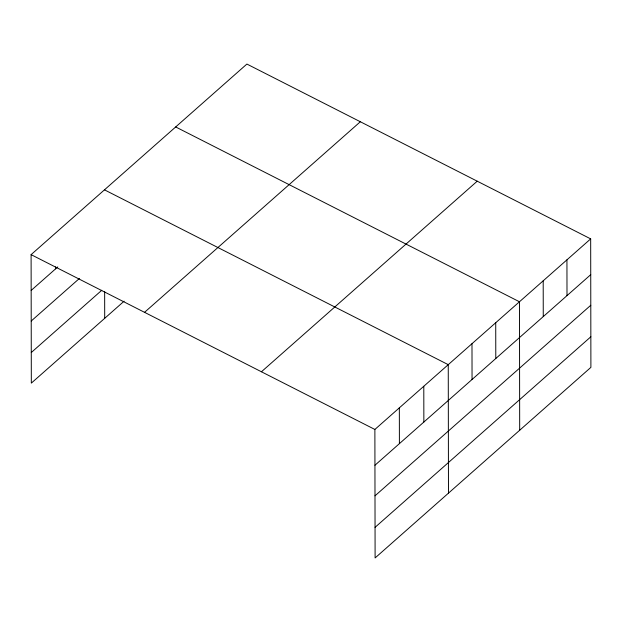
<?xml version="1.0" encoding="UTF-8"?>
<svg xmlns="http://www.w3.org/2000/svg" width="622" height="622" viewBox="0 0 622 622"><rect width="100%" height="100%" fill="white"/><g stroke="black" fill="none" stroke-linecap="round" stroke-linejoin="round"><path stroke-width="0.93" d="M124.12 301.172L31.325 383.121L31.1 254.639L246.895 64.058L590.675 238.879L590.9 367.361L375.105 557.942L374.879 429.46L590.675 238.879M31.162 290.427L57.776 266.924M31.217 321.014L79.414 278.454M31.271 352.534L101.767 290.272M144.545 312.33L360.34 121.749M261.434 371.769L477.229 181.189M374.942 465.248L590.737 274.667M374.996 495.835L590.791 305.254M375.05 527.355L590.846 336.774M175.684 126.95L519.463 301.771L519.689 430.253M104.473 189.842L448.252 364.663L448.478 493.145M31.1 254.639L374.879 429.46M566.937 259.84L567 295.629M543.2 280.81L543.263 316.598M495.726 322.732L495.788 358.521M471.989 343.702L472.051 379.49M423.792 386.262L423.854 422.05M399.34 407.861L399.402 443.649M104.651 291.555L104.698 318.324M55.615 266.892L55.622 268.828"/></g></svg>
